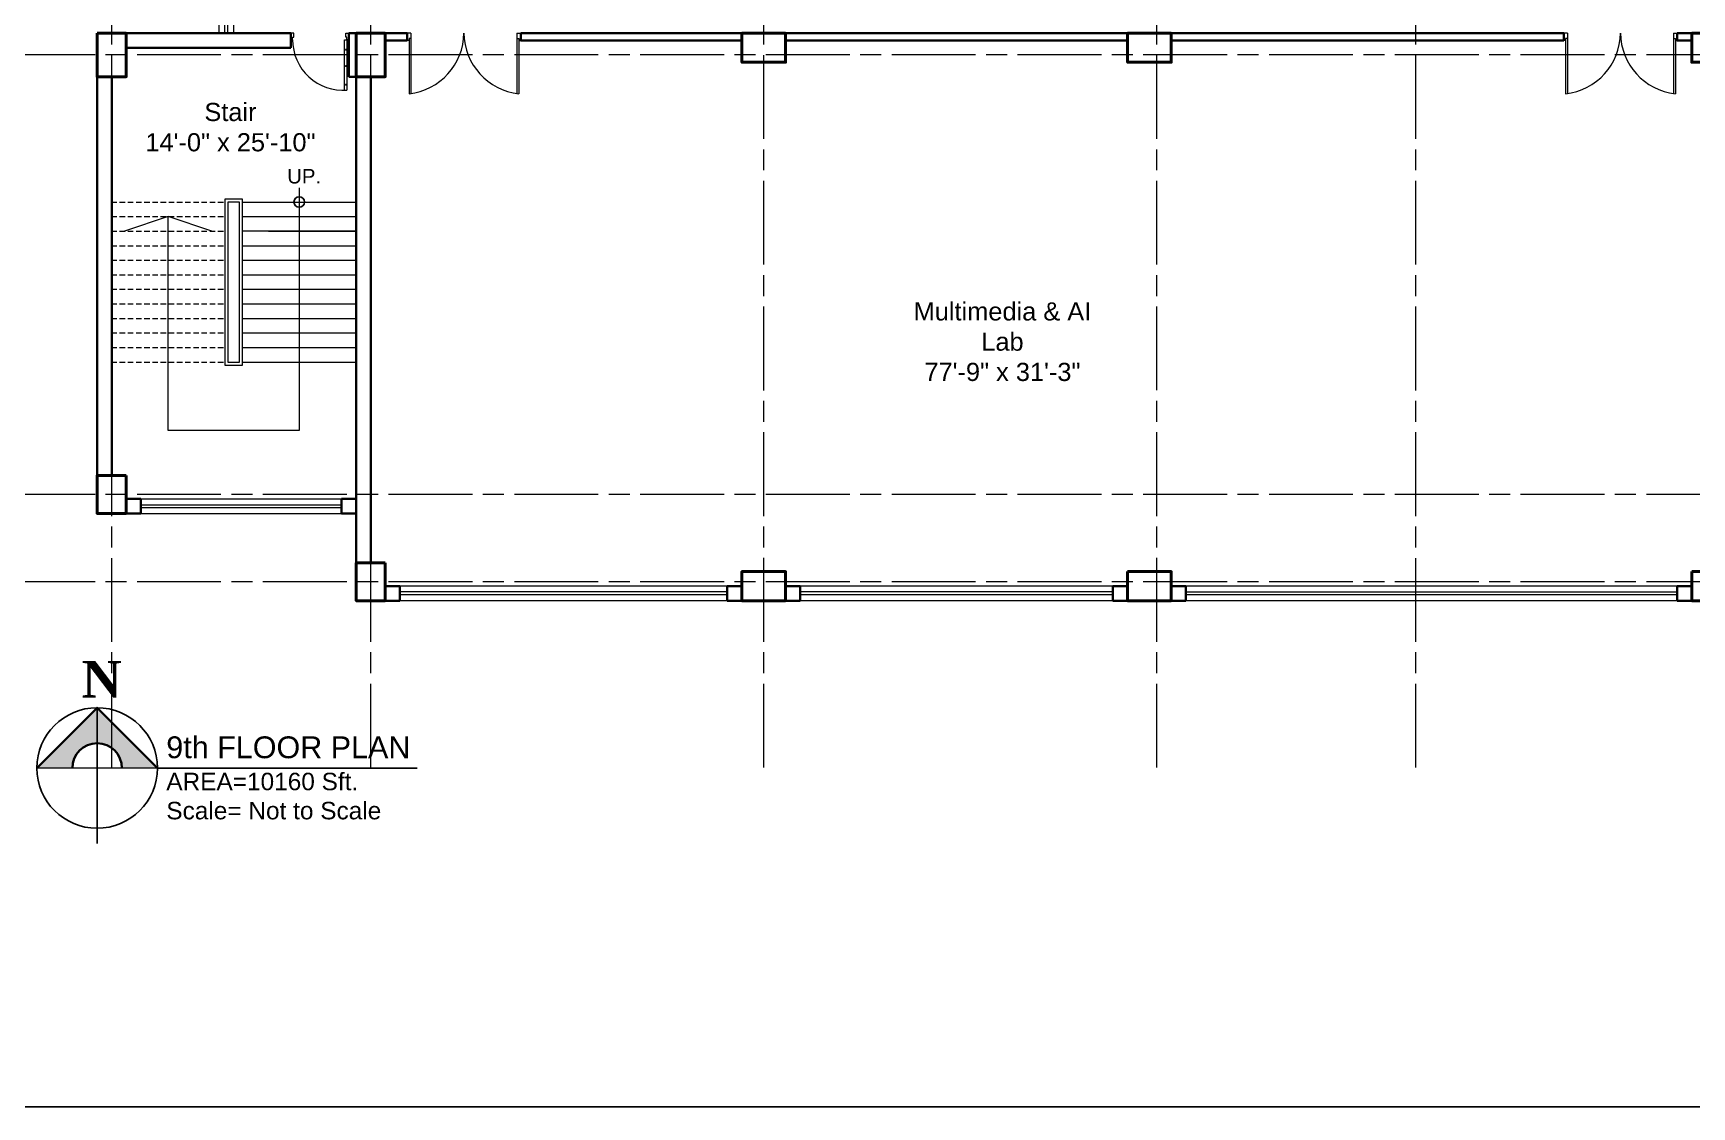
# Model space of a CAD drawing. Header units: inches. Extents: x -12 to 20935469, y -1604 to 24729220.
# Drawn here: x 20872305 to 20873445, y 24703583 to 24704320 of the extents above; entities that cross this region are included whole.
import ezdxf

# ---------------------------------------------------------------- set-up
doc = ezdxf.new("R2010")
doc.units = ezdxf.units.IN
doc.header["$LTSCALE"] = 0.03
doc.header["$MEASUREMENT"] = 0
doc.linetypes.add('ACAD_ISO08W100', pattern=[36, 24, -3, 6, -3])
doc.linetypes.add('DASHED2', pattern=[0.375, 0.25, -0.125])
for name, color, linetype, lineweight in [('column', 1, 'Continuous', 40), ('Door', 7, 'Continuous', 18), ('Gas', 21, 'Continuous', 5), ('Grid Line', 252, 'Continuous', 18), ('Low Wall', 7, 'Continuous', 30), ('Main Wall', 7, 'Continuous', 30), ('RAIL', 23, 'Continuous', 13), ('STAIR', 46, 'Continuous', 15), ('wind.', 150, 'Continuous', 20)]:
    doc.layers.add(name, color=color, linetype=linetype, lineweight=lineweight)
doc.layers.add('TEXT', color=7, linetype='Continuous')
doc.styles.add('2', font='swisscl.ttf')
doc.styles.get("Standard").update_dxf_attribs({"font": 'timesbd.ttf'})

# ---------------------------------------------------------------- blocks, each defined once
blk = doc.blocks.new('fff')
at = {"layer": 'Grid Line', "color": 252, "linetype": 'ACAD_ISO08W100', "lineweight": 9, "ltscale": 80, "true_color": 0x939598}
for p, q in [((20830948.30879143, 24723521.10155122), (20830948.30879143, 24724698.78124316)), ((20831126.2792098, 24723521.10975568), (20831126.2792098, 24724698.78944762)), ((20831396.27940053, 24723521.10975705), (20831396.27940053, 24724698.789449)), ((20831666.2795913, 24723521.12176201), (20831666.2795913, 24724698.80145396)), ((20831844.25000966, 24723521.10155122), (20831844.25000967, 24724698.78124316)), ((20833096.94929376, 24724010.74613543), (20830726.1474328, 24724010.74613543)), ((20833096.94929376, 24723708.71657327), (20830726.1474328, 24723708.71657328)), ((20833096.94929376, 24723648.75434016), (20830726.1474328, 24723648.75434017))]:
    blk.add_line(p, q, dxfattribs=at)
blk = doc.blocks.new('Door_45')
at = {"layer": 'Door'}
for p, q in [((1.499446089358273, 4.966720660065755), (1.499446089358273, 43.96672066006575)), ((1.499446089358273, 40.02726910408236), (2.249446089358273, 40.02726910408236)), ((2.249446089358273, 40.02726910408236), (2.249446089358273, 39.52726910408236)), ((2.249446089358273, 39.52726910408236), (2.749446089591103, 39.52726910408236)), ((2.749446089591103, 39.52726910408236), (2.749446089591103, 40.02726910408236)), ((2.749446089591103, 40.02726910408236), (3.499446089358273, 40.02726910408236)), ((3.499446089358273, 44.03189280286006), (3.499446089358273, 4.966720660065755)), ((1.499446089358273, 25.76575365659081), (2.249446089358273, 25.76575365659081)), ((2.249446089358273, 25.76575365659081), (2.249446089358273, 25.26575365659081)), ((2.749446089591103, 25.76575365659081), (3.499446089358273, 25.76575365659081)), ((2.749446089591103, 25.26575365659081), (2.749446089591103, 25.76575365659081)), ((2.249446089358273, 25.26575365659081), (2.749446089591103, 25.26575365659081)), ((2.249446089358273, 12.56961937076411), (2.249446089358273, 13.06961937076411)), ((2.249446089358273, 13.06961937076411), (2.749446089591103, 13.06961937076411)), ((2.749446089591103, 13.06961937076411), (2.749446089591103, 12.56961937076411)), ((-0.0005539106417273842, -0.03327933993424503), (-0.0005539106417273842, 4.966720660065755)), ((-0.0005539106417273842, 4.966720660065755), (1.499446089358273, 4.966720660065755)), ((1.499446089358273, 12.56961937076411), (2.249446089358273, 12.56961937076411)), ((3.499446089358273, 4.966720660065755), (1.499446089358273, 4.966720660065755)), ((1.499446089358273, 4.966720660065755), (1.499446089358273, 2.966720660065755)), ((1.499446089358273, 2.966720660065755), (2.499446089358273, 2.966720660065755)), ((2.499446089358273, 2.966720660065755), (2.499446089358273, -0.03327933993424503)), ((2.749446089591103, 12.56961937076411), (3.499446089358273, 12.56961937076411)), ((42.5, 3), (42.5, -0.03327933993424503)), ((43.5, 3), (42.5, 3)), ((45.00000000023283, 5), (43.5, 5)), ((43.5, 5), (43.5, 3)), ((45.00000000023283, -0.03327933993424503), (45.00000000023283, 5)), ((2.499446089358273, -0.03327933993424503), (-0.0005539106417273842, -0.03327933993424503)), ((42.5, -0.03327933993424503), (45.00000000023283, -0.03327933993424503))]:
    blk.add_line(p, q, dxfattribs=at)
blk.add_arc((4.660651951731928, 5.255392092920653), 38.84018771759182, 359.6232511897165, 94.66847186469465, dxfattribs=at)

msp = doc.modelspace()

# ---------------------------------------------------------------- hatches: boundary and pattern name
at = {"layer": 'Low Wall'}
h = msp.add_hatch(color=256, dxfattribs=at)
h.paths.add_polyline_path([(20872332.24556654, 24703815.42885435), (20872307.87015145, 24703815.42885435), (20872349.28317287, 24703856.84187578), (20872349.28317287, 24703832.46646069, 0.4142135623731086)])
h.paths.add_polyline_path([(20872349.28317287, 24703832.46646069), (20872349.28317287, 24703856.84187578), (20872390.69619429, 24703815.42885435), (20872366.32077921, 24703815.42885435, 0.4142135623730951)])

# ---------------------------------------------------------------- linework, layer by layer
for p, q in [((20872557.11244274, 24703930.38652353), (20872557.11244274, 24703930.38652352)), ((20872832.11510934, 24703930.38652353), (20872832.11510934, 24703930.38652352)), ((20873097.11573402, 24703930.35157008), (20873097.11573402, 24703930.35157008)), ((20872349.28317287, 24703856.84187578), (20872349.28317287, 24703763.46598471)), ((20872390.69619429, 24703815.42885435), (20872569.1278553, 24703815.42885435))]:
    msp.add_line(p, q)
msp.add_lwpolyline([(20872390.65926912, 24703815.46577952), (20872307.87016794, 24703815.39189625)])
for centre, radius in [((20872488.08186321, 24704204.35696111), 3.60517880693078), ((20872349.28317287, 24703815.42885435), 41.41302142460199)]:
    msp.add_circle(centre, radius)
at = {"layer": 'column', "lineweight": 40, "ltscale": 20}
for points in [[(20872349.28318282, 24704320.37831698), (20872369.28318282, 24704320.37831698), (20872369.28318282, 24704290.37831699), (20872349.28318282, 24704290.37831699)], [(20872527.25409355, 24704320.37831698), (20872547.25409355, 24704320.37831698), (20872547.25409355, 24704290.37831699), (20872527.25409355, 24704290.37831699)], [(20872792.25379522, 24704320.37831698), (20872792.25379522, 24704300.37831698), (20872822.25379522, 24704300.37831698), (20872822.25379522, 24704320.37831698)], [(20873057.11573403, 24704320.37831751), (20873057.11573403, 24704300.37831751), (20873087.11573403, 24704300.37831751), (20873087.11573403, 24704320.37831751)], [(20873444.73469576, 24704320.37831751), (20873444.73469576, 24704300.37831751), (20873474.73469576, 24704300.37831751), (20873474.73469576, 24704320.37831751)], [(20872369.28318282, 24704016.34875483), (20872349.28318282, 24704016.34875483), (20872349.28318282, 24703990.34875483), (20872369.28318282, 24703990.34875483)], [(20872547.25360119, 24703956.38652172), (20872527.25360119, 24703956.38652172), (20872527.25360119, 24703930.38652172), (20872547.25360119, 24703930.38652172)], [(20872822.25368522, 24703930.38652172), (20872822.25368522, 24703950.38652172), (20872792.25368523, 24703950.38652172), (20872792.25368523, 24703930.38652172)], [(20873057.11573403, 24703950.38656301), (20873057.11573403, 24703930.38656301), (20873087.11573402, 24703930.38656301), (20873087.11573402, 24703950.38656301)], [(20873444.73469575, 24703950.3498819), (20873444.73469575, 24703930.3498819), (20873474.73469575, 24703930.3498819), (20873474.73469575, 24703950.3498819)]]:
    msp.add_lwpolyline(points, close=True, dxfattribs=at)
at = {"layer": 'Defpoints'}
msp.add_lwpolyline([(20872104.61186236, 24705041.12717951), (20874543.47845625, 24705041.12717951), (20874543.47845625, 24703582.59781319), (20872104.61186236, 24703582.59781319)], close=True, dxfattribs=at)
at = {"layer": 'Door'}
for p, q in [((20872564.85409355, 24704320.37831726), (20872562.25409355, 24704320.37831726)), ((20872563.5541492, 24704315.35992473), (20872562.2541492, 24704315.35992473)), ((20872563.55409354, 24704316.65992473), (20872563.55409355, 24704278.77831726)), ((20872564.8541492, 24704316.65992473), (20872563.55409354, 24704316.65992473)), ((20872564.85409355, 24704320.37831726), (20872564.85409355, 24704278.80153895)), ((20872637.65409354, 24704320.37831726), (20872637.65409354, 24704278.80153895)), ((20872637.65409354, 24704320.37831726), (20872640.25409355, 24704320.37831726)), ((20872637.65409354, 24704316.65992473), (20872638.95409354, 24704316.65992473)), ((20872638.95409354, 24704316.65992473), (20872638.95409355, 24704278.77831726)), ((20872638.95409354, 24704315.35992473), (20872640.25409354, 24704315.35992473)), ((20873359.33469576, 24704320.37831726), (20873356.73469577, 24704320.37831726)), ((20873358.03475142, 24704315.35992472), (20873356.73475141, 24704315.35992472)), ((20873358.03469576, 24704316.65992472), (20873358.03469577, 24704278.77831726)), ((20873359.33475141, 24704316.65992472), (20873358.03469576, 24704316.65992472)), ((20873359.33469576, 24704320.37831726), (20873359.33469576, 24704278.80153895)), ((20873432.13469576, 24704320.37831726), (20873432.13469576, 24704278.80153895)), ((20873432.13469576, 24704320.37831726), (20873434.73469576, 24704320.37831726)), ((20873432.13469576, 24704316.65992472), (20873433.43469576, 24704316.65992472)), ((20873433.43469576, 24704316.65992472), (20873433.43469576, 24704278.77831726)), ((20873433.43469576, 24704315.35992472), (20873434.73469576, 24704315.35992472))]:
    msp.add_line(p, q, dxfattribs=at)
for centre, radius, start, end in [((20872558.97139442, 24704320.81420084), 42.28494578562433, 276.2217427485451, 359.4093707031484), ((20872643.53679268, 24704320.81420084), 42.28494578564002, 180.5906292968516, 263.7782572514549), ((20873353.45199664, 24704320.81420084), 42.28494578562433, 276.2217427485451, 359.4093707031484), ((20873438.01739489, 24704320.81420084), 42.28494578564002, 180.5906292968516, 263.7782572514549)]:
    msp.add_arc(centre, radius, start, end, dxfattribs=at)
at = {"layer": 'Gas', "color": 0, "lineweight": 5}
for points in [[(20872449.09665404, 24704206.35696112), (20872437.09665404, 24704206.35696112), (20872437.09665404, 24704092.35696111), (20872449.09665404, 24704092.35696111)], [(20872447.09665404, 24704204.35696112), (20872439.09665404, 24704204.35696112), (20872439.09665404, 24704094.35696111), (20872447.09665404, 24704094.35696111)]]:
    msp.add_lwpolyline(points, close=True, dxfattribs=at)
at = {"layer": 'Low Wall', "color": 0}
msp.add_lwpolyline([(20872307.87015145, 24703815.42885435), (20872349.28317287, 24703856.84187578), (20872390.69619429, 24703815.42885435)], dxfattribs=at)
at = {"layer": 'Low Wall'}
msp.add_arc((20872349.28317287, 24703815.42885435), 17.03760633639278, 0, 180, dxfattribs=at)
at = {"layer": 'Main Wall', "lineweight": 30}
for p, q in [((20872482.25360119, 24704320.37831698), (20872369.28318283, 24704320.37831698)), ((20872482.25360119, 24704310.37831698), (20872369.28318283, 24704310.37831698)), ((20872482.25360119, 24704320.37831698), (20872482.25360119, 24704310.37831698)), ((20872527.25409355, 24704320.35154286), (20872522.25409355, 24704320.35154286)), ((20872522.25409355, 24704320.35154286), (20872522.25409355, 24704290.37831698)), ((20872537.25360119, 24704320.35695929), (20872527.25360119, 24704320.35695929)), ((20872547.25409355, 24704320.37831726), (20872562.25409355, 24704320.37831726)), ((20872562.25409355, 24704315.36934623), (20872547.25409355, 24704315.37214351)), ((20872562.25409355, 24704320.37831726), (20872562.25409355, 24704315.36934623)), ((20872640.25409355, 24704320.37831726), (20872792.25379522, 24704320.37831726)), ((20872640.25409355, 24704315.36880454), (20872640.25409355, 24704320.37831726)), ((20872792.25379522, 24704315.36779217), (20872640.25409355, 24704315.36880453)), ((20872822.25379522, 24704320.37831727), (20873057.11573403, 24704320.37831725)), ((20873057.11573403, 24704315.36257025), (20872822.25379522, 24704315.36725936)), ((20873087.11573403, 24704320.37831751), (20873356.73475141, 24704320.37831752)), ((20873087.25360115, 24704315.37831751), (20873356.73475141, 24704315.37831752)), ((20873356.73475141, 24704315.37831752), (20873356.73475141, 24704320.37831752)), ((20873434.73469576, 24704320.37831753), (20873444.73469576, 24704320.37831753)), ((20873434.73469576, 24704315.37831752), (20873434.73469576, 24704320.37831753)), ((20873434.73469576, 24704315.37831752), (20873444.73469576, 24704315.37831752)), ((20872349.28318282, 24704290.37831699), (20872349.28318282, 24704016.34875483)), ((20872359.28318283, 24704290.37831699), (20872359.28318282, 24704016.34875483)), ((20872522.25409355, 24704290.37831698), (20872527.25409355, 24704290.37831698)), ((20872527.25360119, 24703956.38652172), (20872527.25409355, 24704290.38652173)), ((20872537.25360119, 24703956.38652172), (20872537.25360119, 24704290.38652173))]:
    msp.add_line(p, q, dxfattribs=at)
at = {"layer": 'Main Wall'}
for points in [[(20872369.28316609, 24704000.34875483), (20872379.28643512, 24704000.34875483), (20872379.28643512, 24703990.35857166), (20872369.28316609, 24703990.35857166)], [(20872517.25041115, 24704000.34871981), (20872527.25368018, 24704000.34871981), (20872527.25368018, 24703990.35853665), (20872517.25041115, 24703990.35853665)]]:
    msp.add_lwpolyline(points, close=True, dxfattribs=at)
at = {"layer": 'Main Wall', "lineweight": 30}
for points in [[(20872547.11244274, 24703930.38652353), (20872557.11244274, 24703930.38652353), (20872557.11257782, 24703940.38800913), (20872547.11298339, 24703940.38800913)], [(20872792.11306743, 24703930.38483535), (20872782.11306743, 24703930.38483535), (20872782.11320249, 24703940.3849704), (20872792.11306743, 24703940.3849704)], [(20872822.11510934, 24703930.38652353), (20872832.11510934, 24703930.38652353), (20872832.11524441, 24703940.38800913), (20872822.11564998, 24703940.38800913)], [(20873057.11573403, 24703930.38483535), (20873047.11573403, 24703930.38483535), (20873047.11586908, 24703940.3849704), (20873057.11573403, 24703940.3849704)], [(20873087.11573402, 24703930.35157008), (20873097.11573402, 24703930.35157008), (20873097.11586909, 24703940.35305568), (20873087.11627466, 24703940.35305568)], [(20873444.73469575, 24703930.3498819), (20873434.73469575, 24703930.3498819), (20873434.73483081, 24703940.35001695), (20873444.73469575, 24703940.35001695)]]:
    msp.add_lwpolyline(points, dxfattribs=at)
at = {"layer": 'RAIL', "lineweight": 9}
for p, q in [((20872488.08186321, 24704214.08456969), (20872488.08186321, 24704047.35696112)), ((20872398.09665404, 24704194.35696112), (20872368.09665404, 24704184.35696112)), ((20872398.09665404, 24704047.35696112), (20872398.09665404, 24704194.35696112)), ((20872428.09665404, 24704184.35696112), (20872398.09665404, 24704194.35696112)), ((20872527.09665403, 24704184.35696111), (20872449.09665404, 24704184.35696112)), ((20872488.08186321, 24704047.35696112), (20872398.09665404, 24704047.35696112))]:
    msp.add_line(p, q, dxfattribs=at)
at = {"layer": 'STAIR', "color": 32, "linetype": 'DASHED2', "lineweight": 5, "ltscale": 500}
for p, q in [((20872359.12623568, 24704204.35696111), (20872437.09665404, 24704204.35696112)), ((20872359.12623568, 24704194.35696111), (20872437.09665404, 24704194.35696112)), ((20872359.12623568, 24704184.35696111), (20872437.09665404, 24704184.35696112)), ((20872359.12623568, 24704174.35696111), (20872437.09665404, 24704174.35696112)), ((20872359.12623568, 24704164.35696111), (20872437.09665404, 24704164.35696112)), ((20872359.12623568, 24704154.35696111), (20872437.09665404, 24704154.35696112)), ((20872359.12623568, 24704144.35696111), (20872437.09665404, 24704144.35696112)), ((20872359.12623568, 24704134.35696111), (20872437.09665404, 24704134.35696112)), ((20872359.12623568, 24704124.35696111), (20872437.09665404, 24704124.35696112)), ((20872359.12623568, 24704114.35696111), (20872437.09665404, 24704114.35696112)), ((20872359.12623568, 24704104.35696111), (20872437.09665404, 24704104.35696112)), ((20872359.12623568, 24704094.35696111), (20872437.09665404, 24704094.35696112))]:
    msp.add_line(p, q, dxfattribs=at)
at = {"layer": 'STAIR', "color": 32, "lineweight": 5}
for p, q in [((20872449.09665404, 24704204.35696112), (20872527.09665403, 24704204.35696111)), ((20872449.09665404, 24704194.35696112), (20872527.09665403, 24704194.35696111)), ((20872467.09665404, 24704184.35696112), (20872527.09665403, 24704184.35696111)), ((20872449.09665404, 24704174.35696112), (20872527.09665403, 24704174.35696111)), ((20872449.09665404, 24704164.35696112), (20872527.09665403, 24704164.35696111)), ((20872449.09665404, 24704154.35696112), (20872527.09665403, 24704154.35696111)), ((20872449.09665404, 24704144.35696112), (20872527.09665403, 24704144.35696111)), ((20872449.09665404, 24704134.35696112), (20872527.09665403, 24704134.35696111)), ((20872449.09665404, 24704124.35696112), (20872527.09665403, 24704124.35696111)), ((20872449.09665404, 24704114.35696112), (20872527.09665403, 24704114.35696111)), ((20872449.09665404, 24704104.35696112), (20872527.09665403, 24704104.35696111)), ((20872449.09665404, 24704094.35696112), (20872527.09665403, 24704094.35696111))]:
    msp.add_line(p, q, dxfattribs=at)
at = {"layer": 'wind.'}
for p, q in [((20872433.1138772, 24704320.37831698), (20872433.1138772, 24704440.53549755)), ((20872437.1138772, 24704320.37831698), (20872437.1138772, 24704440.53549755)), ((20872439.1138772, 24704320.37831698), (20872439.1138772, 24704440.53549755)), ((20872443.1138772, 24704320.37831698), (20872443.1138772, 24704440.53549755))]:
    msp.add_line(p, q, dxfattribs=at)
at = {"layer": 'wind.', "lineweight": 5}
for p, q in [((20872374.28643512, 24704000.34875484), (20872522.25041115, 24704000.34871981)), ((20872379.28643512, 24703996.34875483), (20872517.25041115, 24703996.34875483)), ((20872379.28643512, 24703994.34875483), (20872517.25041115, 24703994.34875483)), ((20872374.28643512, 24703990.35857166), (20872522.25041115, 24703990.35857166)), ((20872782.11312145, 24703934.3849704), (20872557.11249679, 24703934.38800913)), ((20872782.11314847, 24703936.3849704), (20872557.1125238, 24703936.38800913)), ((20872782.11320249, 24703940.38497041), (20872557.11257782, 24703940.38800915)), ((20872792.1129864, 24703934.38483535), (20872792.11306743, 24703934.38483535)), ((20873047.11578805, 24703934.3849704), (20872832.11516338, 24703934.38800913)), ((20873047.11581506, 24703936.3849704), (20872832.11519039, 24703936.38800913)), ((20873047.11586908, 24703940.38497041), (20872832.11524441, 24703940.38800915)), ((20873434.73474978, 24703934.35001696), (20873097.11578806, 24703934.35305568)), ((20873434.73477679, 24703936.35001696), (20873097.11581507, 24703936.35305568)), ((20873434.73483081, 24703940.35001697), (20873097.11586909, 24703940.35305571)), ((20872782.11314847, 24703930.3834848), (20872557.1125238, 24703930.38652353)), ((20873047.11581506, 24703930.3834848), (20872832.11519039, 24703930.38652353)), ((20873434.73477679, 24703930.34853135), (20873097.11581507, 24703930.35157008))]:
    msp.add_line(p, q, dxfattribs=at)

# ---------------------------------------------------------------- block references
msp.add_blockref('fff', (41410.97439138964, -19705.36781844124))
at = {"layer": 'Door', "color": 250, "ltscale": 20, "xscale": 0.8888888888759539, "yscale": 0.8888888888759539, "zscale": 0.8888888888759539, "rotation": 180}
msp.add_blockref('Door_45', (20872522.25360119, 24704320.32196123), dxfattribs=at)

# ---------------------------------------------------------------- texts
msp.add_text('N', height=25.18997851390293).set_placement((20872338.68781415, 24703863.84875216))
at = {"layer": 'TEXT', "color": 30, "lineweight": 5, "ltscale": 20, "attachment_point": 2, "style": '2'}
for s, width, gutter_width, insert, char_height in [('\\pxsm1;{\\fArial|b0|i0|c0|p34;\\C0;Stair\\P14\'-0" x 25\'-10"  }', 143.7834908995579, 0.2817773027333734, (20872440.8739658, 24704272.45696808), 12.47575959581606), ('{\\fArial|b0|i0|c0|p34;\\C0;UP.}', 104.7596838313621, 0.5, (20872491.50081256, 24704227.09381826), 10), ('\\pxsm1;{\\fArial|b0|i0|c0|p34;\\C0;Multimedia & AI \\PLab\\P77\'-9" x 31\'-3" }', 269.4353580119777, 0.7495764341443792, (20872971.18616673, 24704135.44758491), 12.47575959581606), ('\\A1;\\pxql;{\\fArial|b0|i0|c0|p34;\\C0;9th FLOOR PLAN \\P\\H0.8x;AREA=10160 Sft.\\PScale= Not to Scale}', 640.1237820673268, 0.5, (20872716.85870535, 24703837.16333506), 15)]:
    msp.add_mtext_dynamic_manual_height_columns(s, width=width, gutter_width=gutter_width, heights=[0], dxfattribs=dict(at, insert=insert, char_height=char_height))

doc.saveas('drawing.dxf')
